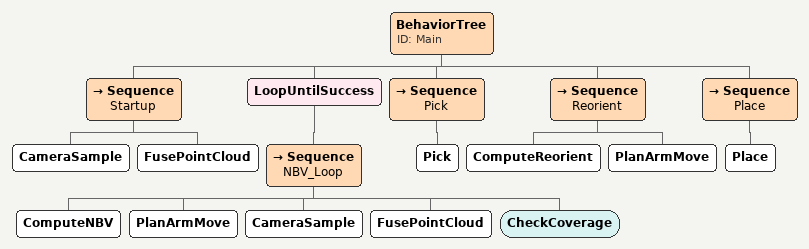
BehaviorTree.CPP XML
<?xml version="1.0"?>
<root main_tree_to_execute="Main">
  <BehaviorTree ID="Main">

    <Sequence name="Startup">
      <CameraSample/>
      <FusePointCloud/>
    </Sequence>

    <LoopUntilSuccess>
      <Sequence name="NBV_Loop">
        <ComputeNBV/>           <!-- outputs pose target -->
        <PlanArmMove/>          <!-- plan+execute to NBV -->
        <CameraSample/>
        <FusePointCloud/>
        <CheckCoverage/>        <!-- success => loop ends -->
      </Sequence>
    </LoopUntilSuccess>

    <Sequence name="Pick">
      <Pick/>                   <!-- simple approach + attach proxy -->
    </Sequence>

    <!-- Optional reorientation before place -->
    <Sequence name="Reorient">
      <ComputeReorient/>        <!-- computes new EE orientation -->
      <PlanArmMove/>            <!-- move to reoriented pose -->
    </Sequence>

    <Sequence name="Place">
      <Place/>                  <!-- move to place pose & detach -->
    </Sequence>

  </BehaviorTree>
</root>
